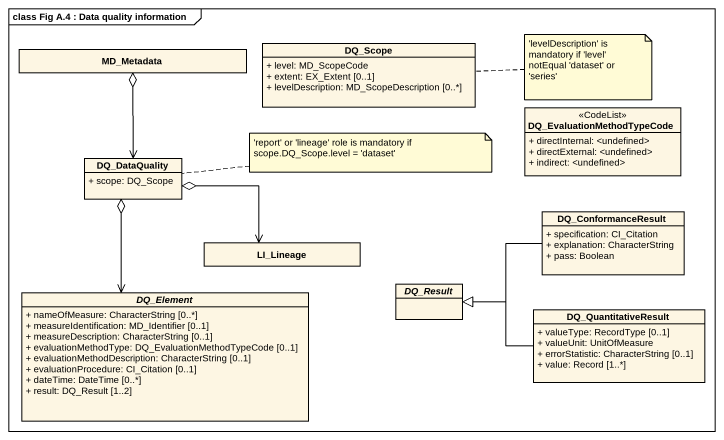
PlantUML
@startuml
mainframe class Fig A.4 : Data quality information
hide circle
hide empty members
skinparam classAttributeIconSize 0
class MD_Metadata
class DQ_Scope {
  + level: MD_ScopeCode
  + extent: EX_Extent [0..1]
  + levelDescription: MD_ScopeDescription [0..*]
}
class DQ_EvaluationMethodTypeCode <<CodeList>> {
  + directInternal: <undefined>
  + directExternal: <undefined>
  + indirect: <undefined>
}
class DQ_DataQuality {
  + scope: DQ_Scope
}
class LI_Lineage
class DQ_ConformanceResult {
  + specification: CI_Citation
  + explanation: CharacterString
  + pass: Boolean
}
abstract class DQ_Element {
  + nameOfMeasure: CharacterString [0..*]
  + measureIdentification: MD_Identifier [0..1]
  + measureDescription: CharacterString [0..1]
  + evaluationMethodType: DQ_EvaluationMethodTypeCode [0..1]
  + evaluationMethodDescription: CharacterString [0..1]
  + evaluationProcedure: CI_Citation [0..1]
  + dateTime: DateTime [0..*]
  + result: DQ_Result [1..2]
}
abstract class DQ_Result
class DQ_QuantitativeResult {
  + valueType: RecordType [0..1]
  + valueUnit: UnitOfMeasure
  + errorStatistic: CharacterString [0..1]
  + value: Record [1..*]
}
DQ_DataQuality <-up-o MD_Metadata
LI_Lineage <-left-o DQ_DataQuality
DQ_ConformanceResult -left-|> DQ_Result
DQ_Element <-up-o DQ_DataQuality
DQ_QuantitativeResult -left-|> DQ_Result
note right of DQ_Scope : 'levelDescription' is mandatory if 'level' notEqual 'dataset' or 'series'
note right of DQ_DataQuality : 'report' or 'lineage' role is mandatory if scope.DQ_Scope.level = 'dataset'
@enduml
